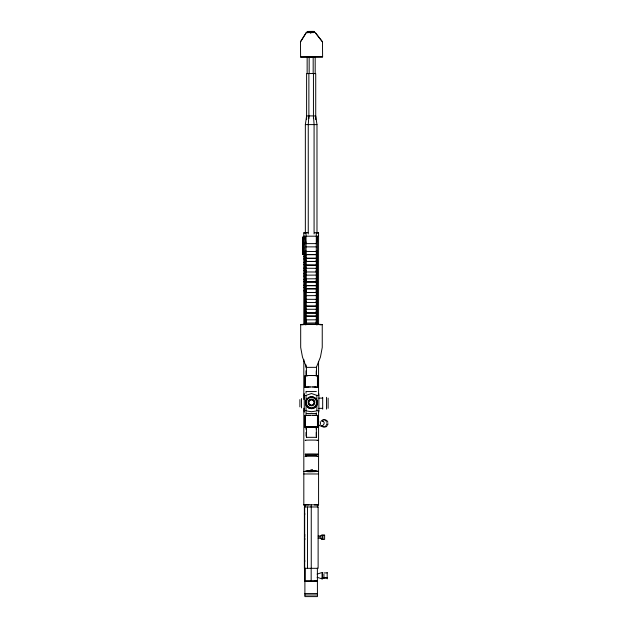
<?xml version="1.0" encoding="UTF-8"?>
<svg xmlns="http://www.w3.org/2000/svg" width="628" height="628" viewBox="0 0 628 628"><rect width="100%" height="100%" fill="white"/><g stroke="black" fill="none" stroke-linecap="round" stroke-linejoin="round"><path stroke-width="0.94" d="M304.918 568.356L304.894 581.088L317.438 581.088M316.983 233.106L316.983 124.603L315.727 115.984L308.882 115.866L308.254 124.454L308.254 233.938M305.349 233.106L305.349 124.603L306.605 115.984L308.882 115.866M318.577 236.191L317.438 236.191L316.292 243.625L306.032 243.625L304.894 236.191L303.819 236.191M320.115 424.897L320.57 423.319L320.202 421.678M313.042 57.015L322.611 56.92L322.47 41.738L315.217 32.428L306.338 32.515L300.467 41.738L300.608 57.124L314.385 56.881L307.61 56.952L311.111 57.007M300.467 41.966L306.338 32.515M304.258 395.436L306.056 395.373L311.464 393.528L316.865 395.373L318.867 395.452M318.121 536.053L320.115 536.053L321.999 535.032L324.621 535.032L324.621 539.374L321.999 539.374L320.115 538.11L318.121 538.11M318.867 410.618L311.464 411.717L304.258 410.602M317.116 574.118L322.054 572.493L322.054 578.898M316.355 367.372L320.445 357.057L322.243 347.417L322.243 324.598M300.686 324.598L300.686 347.417L302.476 357.057L306.393 367.325L306.393 375.725L307.076 375.63M316.355 375.772L316.528 367.325L306.566 367.372M316.355 387.209L315.853 387.076M316.355 391.55L306.566 391.55M316.355 413.499L306.566 413.499M315.044 415.344L318.357 415.383L318.357 427.134L314.22 427.275M306.566 437.371L306.393 426.914L307.076 426.828M316.355 426.969L316.355 437.371M306.393 437.324L316.528 437.324M316.904 454.939L306.024 454.939M316.904 455.645L306.024 455.645M317.635 471.063L315.397 470.859M314.432 32.578L307.021 32.625L307.579 32.672M305.184 251.176L305.757 251.082L305.757 260.196L305.184 260.298L305.184 251.176L306.307 251.184M305.184 261.436L305.757 261.334L305.757 270.448L305.184 270.55L305.184 261.436L306.307 261.444M305.184 271.689L305.757 271.594L305.757 280.708L305.184 280.81L305.184 271.689L306.307 271.696M305.184 281.948L305.757 281.846L305.757 290.96L305.184 291.062L305.184 281.948L306.307 281.956M305.184 292.201L305.757 292.106L305.757 301.22L305.184 301.322L305.184 292.201L306.307 292.208M305.184 302.461L305.757 302.358L305.757 311.472L305.184 311.574L305.184 302.461L306.307 302.468M305.184 312.713L305.757 312.618L305.757 321.732L305.184 321.834L305.184 312.713L306.307 312.72M305.184 324.794L305.184 322.973L305.757 322.871L305.757 324.692M322.227 420.995C326.489 421.859 323.051 427.958 319.103 425.494M303.183 324.425L301.903 324.598L303.183 324.77M319.738 324.77L321.026 324.598L319.738 324.425M316.638 375.827L318.357 375.725L318.357 387.382L315.868 387.421M316.638 387.272L318.357 387.162M306.566 415.43L307.877 415.344M316.638 427.024L318.357 426.914M317.195 440.432C321.685 439.953 301.244 439.953 305.726 440.432M317.195 454.303C321.685 453.824 301.244 453.824 305.726 454.303M317.258 456.47C321.795 455.983 301.134 455.983 305.663 456.47M307.767 31.486L307.014 31.541L307.877 31.581M313.757 31.518L314.51 31.471L313.647 31.431M307.147 73.657L307.147 57.022L309.157 56.92L315.185 57.022L315.185 73.657M313.176 57.124L315.185 57.022M305.349 124.603L316.983 124.603M307.877 375.591L304.674 375.725L304.674 387.382L307.163 387.421M307.877 387.036L306.566 387.209M309.007 426.828L307.987 426.914L309.007 427.009M313.921 427.009L314.942 426.914L313.921 426.828M307.524 470.859L305.286 471.063M308.285 31.463L307.375 31.533L308.434 31.588M313.239 31.541L314.149 31.471L313.082 31.416M326.529 423.115L328.106 423.123M308.018 31.463L308.968 31.447M312.556 31.565L313.505 31.549M304.706 324.346L318.223 324.346M307.241 375.568L308.929 375.56M308.929 387.005L304.674 387.162M308.929 415.312L305.491 415.477L306.291 415.587M307.241 426.765L313.011 426.702M313.199 427.024L315.044 427.048M306.943 470.835L308.882 470.843M315.115 471.133L305.075 471.463L307.806 471.597M314.047 471.628L317.854 471.463L314.047 471.298M308.772 31.439L309.777 31.431M312.744 31.573L309.902 31.604M308.474 375.536L310.154 375.544M308.474 386.974L310.154 386.989M308.474 415.289L310.154 415.296M310.562 426.797L304.674 426.914M313.992 427.079L307.877 427.048M314.447 427.103L309.918 427.126M308.269 470.804L310.122 470.819M310.122 471.283L306.299 471.463L306.99 471.557M312.799 471.644L316.63 471.463L315.115 471.33M309.667 31.424L311.614 31.4M311.849 31.588L308.984 31.604M316.025 251.184L317.148 251.176L317.148 260.298L316.025 260.298M316.025 261.444L317.148 261.436L317.148 270.55L316.025 270.558M316.025 271.696L317.148 271.689L317.148 280.81L316.025 280.81M316.025 281.956L317.148 281.948L317.148 291.062L316.025 291.07M316.025 292.208L317.148 292.201L317.148 301.322L316.025 301.322M316.025 302.468L317.148 302.461L317.148 311.574L316.025 311.582M316.025 312.72L317.148 312.713L317.148 321.834L316.025 321.834M316.025 322.98L317.148 322.973L317.148 324.794M309.918 375.513L314.447 375.536M309.918 386.95L313.011 386.95M309.918 415.265L313.011 415.265M309.918 426.702L311.464 426.702M309.808 470.78L314.659 470.804M310.02 470.804L312.901 470.804M308.269 471.667L313.113 471.691M314.33 504.888L317.376 504.888L317.376 506.859M323.624 577.815L323.467 577.901M314.33 581.065L317.376 581.057M311.535 31.408L312.532 31.4M300.553 56.92L322.611 56.92M312.509 57.124L307.147 57.022M307.901 232.737L303.819 232.737L303.819 324.692M314.432 232.737L318.577 232.737L318.577 324.629M303.819 232.917L304.894 232.996M317.438 232.996L318.577 232.917M306.032 236.191L316.292 236.191M302.672 237.517L303.245 237.517M302.672 237.737L303.245 237.737M302.672 237.824L303.245 237.824M302.672 237.941L303.245 237.941M302.672 238.271L303.245 238.248M303.819 242.903L304.894 242.903M303.819 243.915L302.672 243.915L303.245 243.978M302.672 244.166L303.819 244.166M306.032 246.875L316.292 246.875M302.672 247.974L303.819 247.942M302.672 248.029L303.245 248.021M306.032 251.436L316.292 251.498M302.672 252.786L303.245 252.786M302.672 252.99L303.245 252.99M302.672 253.202L303.245 253.202M302.672 253.586L303.245 253.586M302.672 253.751L303.245 253.759M302.672 253.916L303.245 253.916M302.672 254.042L303.245 254.042M302.672 254.152L303.245 254.23M306.032 254.583L316.292 254.583M306.032 254.654L316.292 254.654M303.819 256.687L304.894 256.687M306.032 258.273L316.292 258.273M306.032 258.336L316.292 258.336M303.819 258.964L304.894 258.964M306.032 261.421L316.292 261.421M306.032 261.491L316.292 261.491M303.819 262.386L304.894 262.386M303.819 264.663L304.894 264.663M303.819 268.085L304.894 268.085M306.032 268.258L316.292 268.329M303.819 270.362L304.894 270.362M306.032 271.948L316.292 272.01M303.819 273.784L304.894 273.784M306.032 275.166L316.292 275.095M303.819 276.061L304.894 276.061M306.032 278.848L316.292 278.785M303.819 279.476L304.894 279.476M303.819 281.76L304.894 281.76M306.032 281.933L316.292 281.933M306.032 282.003L316.292 282.003M303.819 285.175L304.894 285.175M303.819 287.459L304.894 287.459M306.032 288.77L316.292 288.77M306.032 288.841L316.292 288.841M303.819 290.874L304.894 290.874M306.032 292.46L316.292 292.46M306.032 292.522L316.292 292.522M306.032 295.678L316.292 295.607M306.032 299.297L316.292 299.36M306.032 302.445L316.292 302.515M306.032 306.134L316.292 306.134M306.032 306.197L316.292 306.197M306.032 309.282L316.292 309.282M306.032 319.872L316.292 319.809M306.032 323.028L316.292 322.957M318.867 398.113L322.682 398.113M318.867 408.341L322.682 408.341M306.291 415.485L304.674 415.383L304.674 427.134L308.811 427.275M303.819 471.534L318.577 471.534M303.819 473.967L318.577 473.967M303.819 504.802L318.577 504.802M304.894 505.187L303.819 505.187L303.819 408.176M317.438 505.187L318.577 505.187L318.577 412.031M304.384 514.01L305.012 514.01M304.384 534.915L305.012 534.915M322.965 535.362L324.621 535.362M304.384 536.124L304.957 536.124M304.384 538.172L304.957 538.172M304.384 539.24L305.012 539.24M304.384 561.016L305.012 561.016M327.18 572.862L323.938 572.956M322.855 577.564L323.287 577.642M324.441 577.642L325.053 577.532M323.938 577.697L327.18 577.697M322.847 577.839L323.341 577.901M324.472 577.878L325.084 577.901M322.054 577.948L327.18 577.948M317.438 581.026L304.894 581.026L304.894 596.6L317.438 596.6L317.376 568.112M304.894 593.562L317.438 593.562M304.894 594.983L317.438 594.983M309.047 504.888L304.957 504.888L304.957 506.922M305.184 260.298L306.307 260.298M305.184 270.55L306.307 270.558M305.184 280.81L306.307 280.81M305.184 291.062L306.307 291.07M305.184 301.322L306.307 301.322M305.184 311.574L306.307 311.582M305.184 321.834L306.307 321.834M305.184 322.973L306.307 322.98M311.464 375.536L315.688 375.568M313.113 471.236L307.806 471.133M311.464 471.652L306.943 471.628M312.359 31.408L313.333 31.408M308.191 31.596L309.157 31.596M312.775 386.989L314.447 386.974M312.775 415.296L314.447 415.289M312.359 426.797L317.438 426.914L317.438 415.383M308.474 427.103L310.154 427.095M312.799 470.819L314.243 470.827M312.799 471.283L314.659 471.259M313.992 387.005L315.688 387.013M313.992 415.312L315.688 415.32M313.199 426.805L316.528 426.914M314.047 470.843L315.978 470.835M315.044 375.591L317.438 375.725L317.438 387.162L315.044 387.036M307.241 375.874L305.491 375.725L305.491 387.162L307.241 387.319M307.241 427.071L305.491 426.914L305.491 415.383M315.853 375.63L316.528 375.725M315.853 415.383L316.355 415.43M317.148 251.176L316.575 251.082L316.575 260.196L317.148 260.298M317.148 261.436L316.575 261.334L316.575 270.448L317.148 270.55M317.148 271.689L316.575 271.594L316.575 280.708L317.148 280.81M317.148 281.948L316.575 281.846L316.575 290.96L317.148 291.062M317.148 292.201L316.575 292.106L316.575 301.22L317.148 301.322M317.148 302.461L316.575 302.358L316.575 311.472L317.148 311.574M317.148 312.713L316.575 312.618L316.575 321.732L317.148 321.834M317.148 322.973L316.575 322.871L316.575 324.692M322.101 425.399L322.502 425.501M317.116 577.281L322.054 578.883M315.774 33.37L322.47 41.958M313.443 115.866L314.079 124.454L314.079 233.938M310.727 31.416L310.742 33.37M328.114 398.113L328.114 408.341M327.18 572.5L327.18 578.883M326.529 397.32L326.529 409.134M323.938 574.282L323.938 577.124M322.965 536.281L322.965 538.118M322.965 538.502L322.965 538.973M322.682 397.32L322.682 409.134M322.564 572.5L322.564 578.883M321.999 535.032L321.999 539.374M320.115 536.053L320.115 538.11M318.867 393.834L318.867 411.96M318.577 361.43L318.577 394.29M317.438 236.191L317.438 324.692M316.865 395.373L316.865 410.539M316.292 232.737L316.292 324.802M316.292 370.818L316.292 374.571M316.292 412.769L316.292 415.595M316.292 426.443L316.292 429.269M316.292 432.354L316.292 436.107M315.727 119.618L315.727 73.657L313.176 73.555L313.176 56.92M313.443 118.59L313.443 73.547L308.882 73.547L308.882 118.59M311.252 506.977L311.252 568.316M311.166 504.888L311.166 506.843M311.166 568.371L311.166 581.104M309.157 56.92L309.157 73.555L306.605 73.657L306.605 119.618M307.492 506.977L307.492 568.316M306.032 232.737L306.032 324.802M306.032 364.907L306.032 367.733M306.032 370.818L306.032 374.571M306.032 391.33L306.032 393.246M306.056 395.373L306.056 410.539M306.032 411.842L306.032 415.595M306.032 426.443L306.032 429.269M306.032 432.354L306.032 436.107M306.032 454.711L306.032 456.619M304.957 568.034L304.957 581.112M304.894 236.191L304.894 324.692M304.674 506.977L304.674 568.316M304.258 393.63L304.258 412.094M303.819 359.483L303.819 399.486M301.511 398.537L301.511 407.917M299.886 399.604L299.886 406.85M302.131 324.794A10.778 0.393 0 0 1 311.464 324.205A10.778 0.393 0 0 1 320.798 324.794M308.489 397.642A5.95 5.95 0 0 1 317.391 402.281A5.95 5.95 0 0 1 309.423 408.388A5.95 5.95 0 0 1 307.257 398.592M312.862 404.989A2.795 2.795 0 0 1 308.678 402.807A2.795 2.795 0 0 1 312.422 399.942A2.795 2.795 0 0 1 313.443 404.542M325.288 426.679A3.847 1.57 85.6 0 1 323.71 426.671M323.287 420.03A3.847 1.57 85.6 0 1 324.456 419.645M326.434 426.334A3.847 1.413 61.3 0 1 324.857 426.334M322.14 420.375A3.847 1.413 61.3 0 1 323.185 420.03M327.369 425.541A3.847 1.036 38.4 0 1 325.791 425.533M321.206 421.168A3.847 1.036 38.4 0 1 322.784 421.168M327.957 424.41A3.847 0.495 17 0 1 326.379 424.41M326.215 421.867A3.847 0.707 -24.5 0 1 327.792 421.867M322.47 426.161A3.847 1.193 -46.4 0 1 321.505 425.87M325.492 420.839A3.847 1.193 -46.4 0 1 327.07 420.839M324.464 420.195A3.847 1.499 -69.9 0 1 326.034 420.195M323.624 426.875A3.847 1.499 -69.9 0 1 322.533 426.514M308.96 57.007L313.443 57.022L308.96 57.007M303.245 236.96L302.672 236.96L302.672 254.293L303.245 254.301L303.245 236.968M303.245 253.32L302.672 253.32L303.245 253.398M316.292 265.11L306.032 265.11L316.292 265.173M316.292 285.622L306.032 285.622L316.292 285.685M316.292 312.972L306.032 312.972L316.292 313.034M316.292 316.12L306.032 316.12L316.292 316.19M312.242 469.822L310.829 469.822L310.829 470.529L312.242 470.529L312.242 469.822M318.121 506.977L304.384 506.977L304.384 568.316L318.121 568.316L318.121 506.977M307.814 406.253A5.157 5.15 0 0 0 316.441 403.945A5.157 5.15 0 0 0 310.13 397.634A5.157 5.15 0 0 0 307.814 406.253M308.489 407.76A5.95 5.95 0 0 0 317.415 402.611A5.95 5.95 0 0 0 308.489 397.461A5.95 5.95 0 0 0 308.489 407.76M309.777 405.382A3.376 3.376 0 0 0 314.84 402.462A3.376 3.376 0 0 0 309.777 399.534A3.376 3.376 0 0 0 309.777 405.382M310.067 404.879A2.795 2.795 0 0 0 314.259 402.462A2.795 2.795 0 0 0 310.067 400.036A2.795 2.795 0 0 0 310.067 404.879"/></g></svg>
